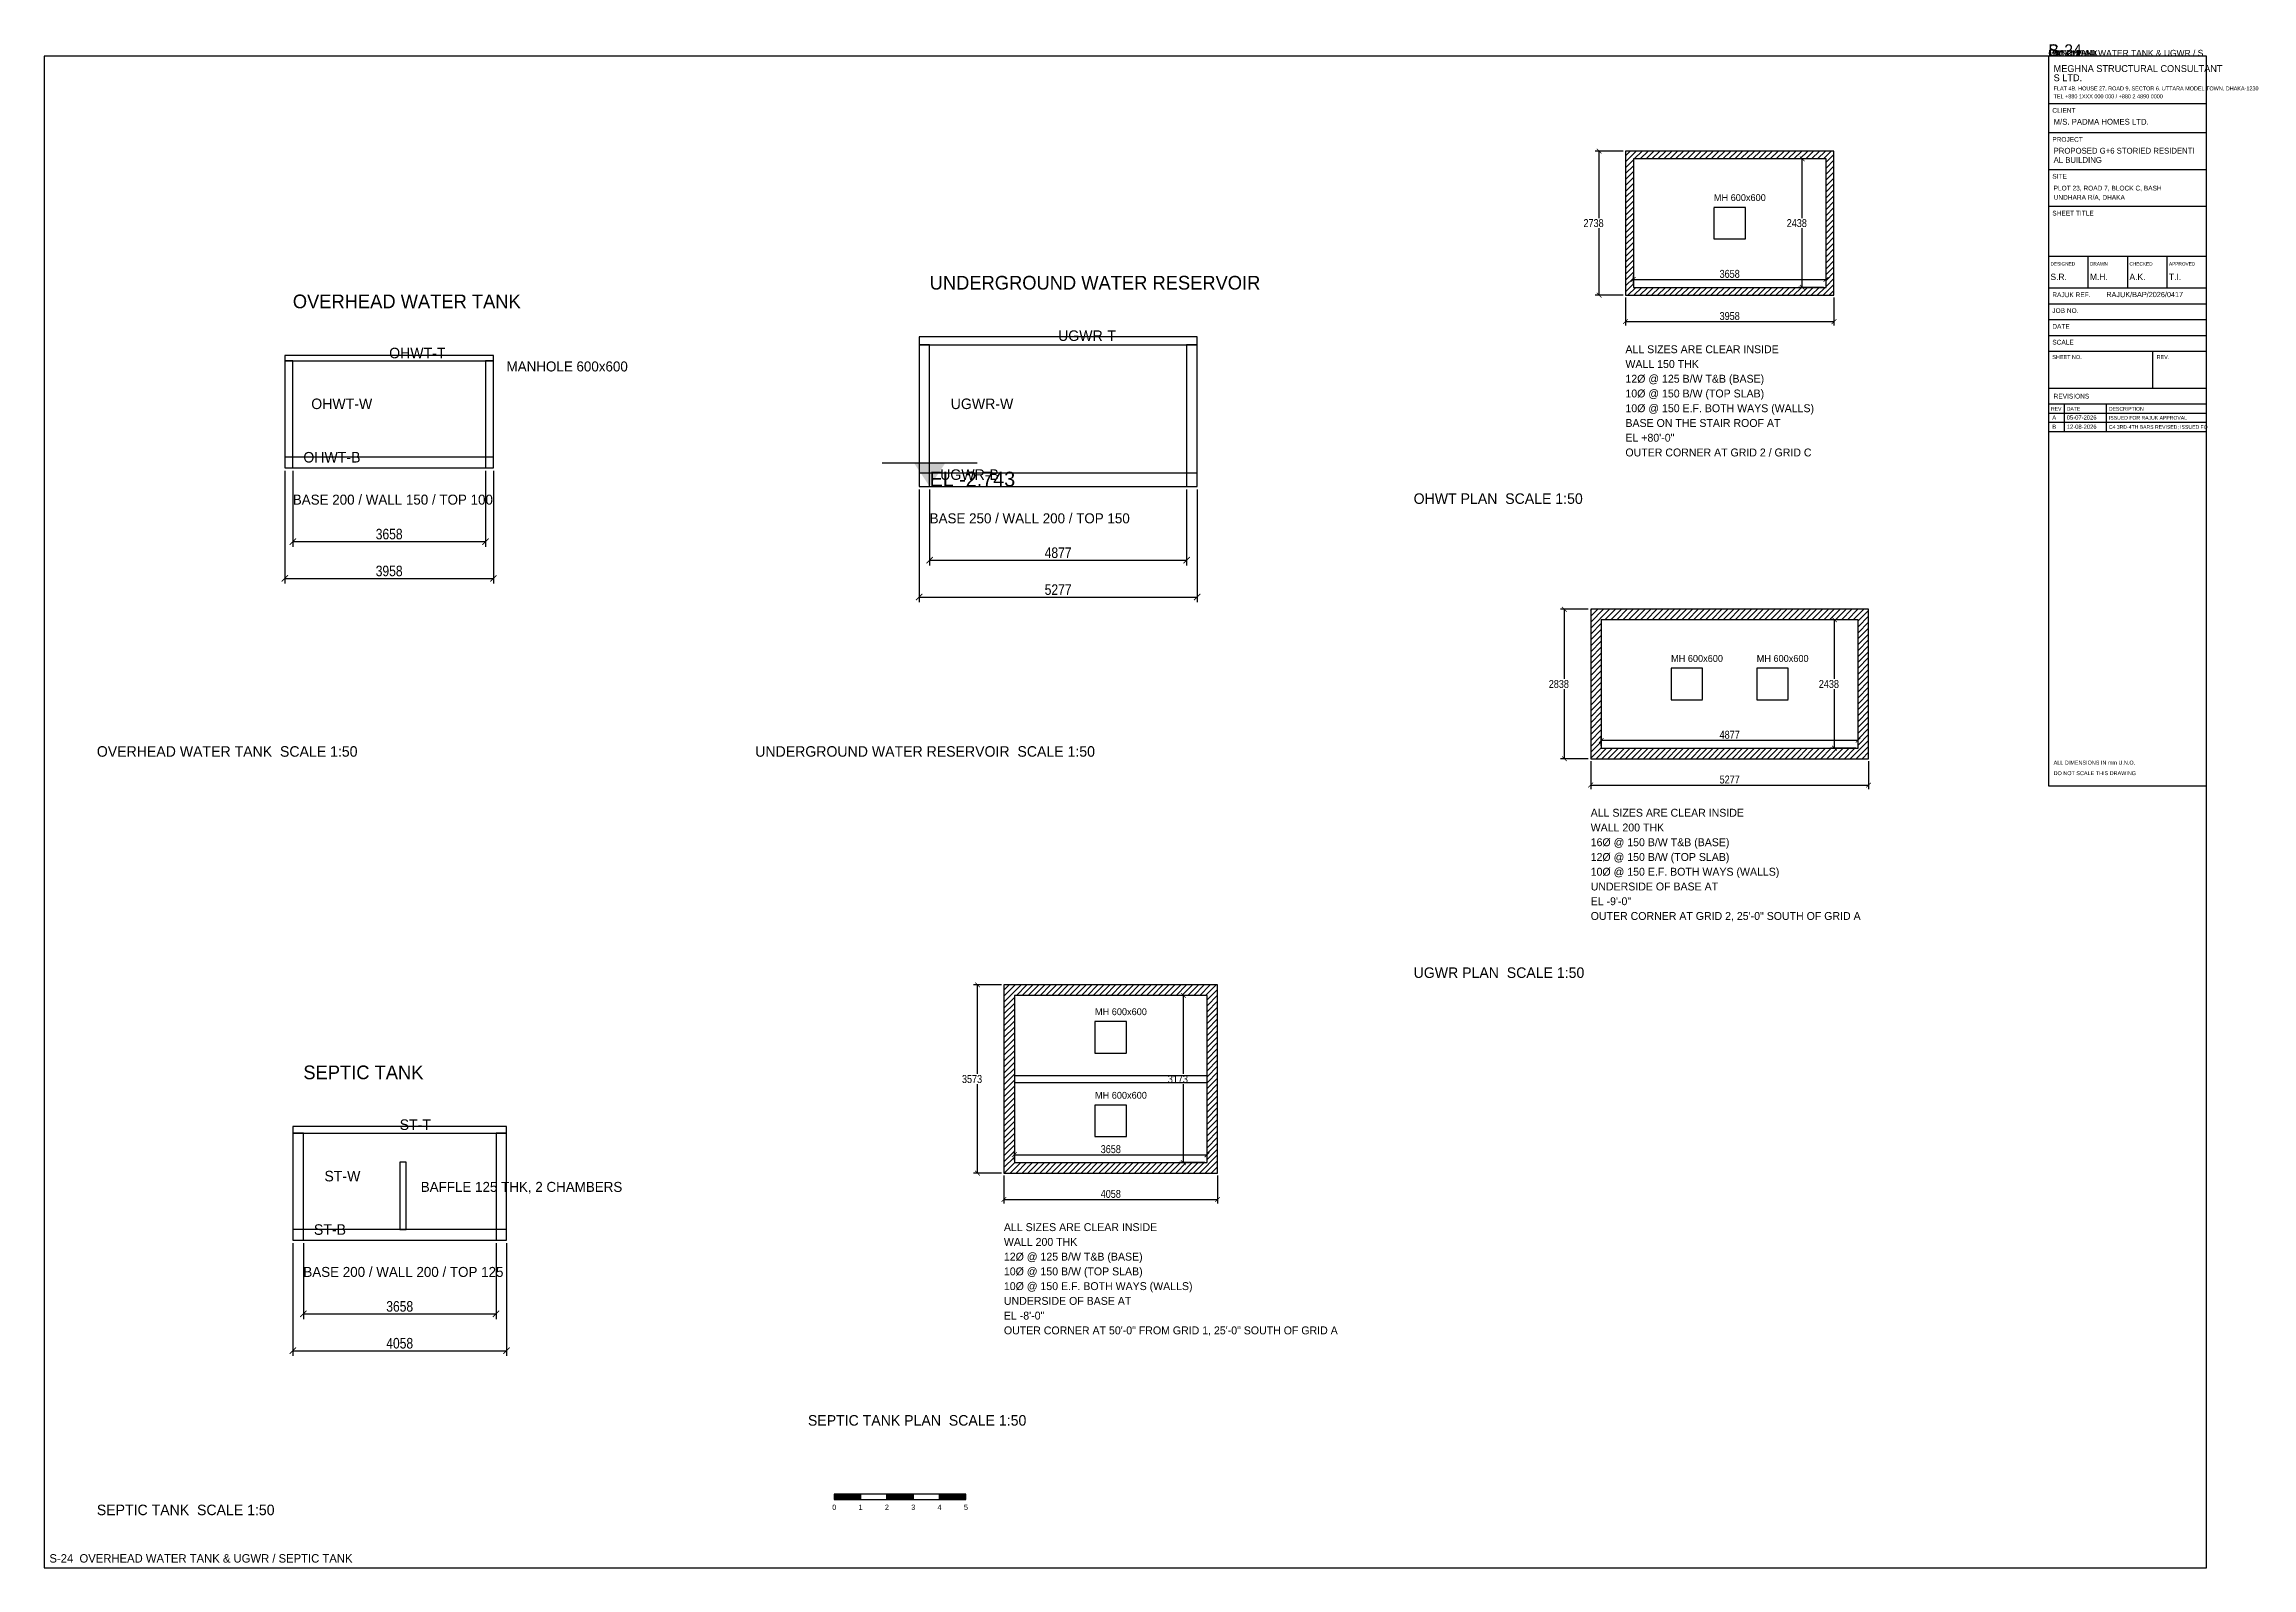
# Model space of a CAD drawing. Extents: x 1000 to 743527, y -207200 to 58857.
# Drawn here: x 1000 to 84827, y -207200 to -149343 of the extents above; entities that cross this region are included whole.
import ezdxf
from ezdxf.enums import TextEntityAlignment as Align

# ---------------------------------------------------------------- set-up
doc = ezdxf.new("R2010")
doc.units = 0
doc.linetypes.add('DASHED', pattern=[1.524, 1.27, -0.254])
for name, color, linetype in [('Dimension', 6, 'Continuous'), ('Foundation', 3, 'Continuous'), ('Hatch', 9, 'Continuous'), ('Sheet', 7, 'Continuous'), ('Slab', 5, 'Continuous'), ('Text-1', 7, 'Continuous'), ('Text-2', 7, 'Continuous'), ('TITLE', 7, 'Continuous'), ('Wall', 1, 'Continuous')]:
    doc.layers.add(name, color=color, linetype=linetype)
doc.styles.add('OpenSansCondensed-Light', font='OpenSansCondensed-Light.ttf')
doc.dimstyles.new('EZDXF', dxfattribs={"dimtxt": 0.25, "dimasz": 0.175, "dimexe": 0.375, "dimexo": 0.125, "dimgap": 0.1, "dimtad": 1, "dimlfac": 100, "dimzin": 12, "dimdsep": 46, "dimtxsty": 'OpenSansCondensed-Light', "dimblk": 'ARCHTICK', "dimcen": 2.5, "dimazin": 3, "dimtfac": 0.5, "dimtmove": 2, "dimatfit": 3})

# ---------------------------------------------------------------- blocks, each defined once
blk = doc.blocks.new('TITLE_BLOCK')
at = {"layer": 'TITLE'}
for p, q in [((0, -18), (60, -18)), ((0, -29), (60, -29)), ((0, -43), (60, -43)), ((0, -57), (60, -57)), ((0, -76), (60, -76)), ((0, -76), (0, -88)), ((15, -76), (15, -88)), ((30, -76), (30, -88)), ((45, -76), (45, -88)), ((0, -88), (60, -88)), ((0, -94), (60, -94)), ((0, -100), (60, -100)), ((0, -106), (60, -106)), ((0, -112), (60, -112)), ((39.6, -112), (39.6, -126)), ((0, -126), (60, -126)), ((0, -132), (60, -132)), ((0, -132), (60, -132)), ((6, -132), (6, -142.5)), ((22, -132), (22, -142.5)), ((0, -135.5), (60, -135.5)), ((0, -139), (60, -139)), ((0, -142.5), (60, -142.5))]:
    blk.add_line(p, q, dxfattribs=at)
blk.add_lwpolyline([(0, -277), (60, -277), (60, 0), (0, 0)], close=True, dxfattribs=at)
at = {"layer": 'Text-1'}
for tag, height in [('JOBNO', 2), ('SCALE', 2), ('SHEETTITLE', 2.4), ('SHEETTITLE2', 2.4), ('DATE', 2), ('SHEETNO', 4.5), ('REV', 4.5)]:
    blk.add_attdef(tag, (0, 0), '', height=height, dxfattribs=at)
at = {"layer": 'TITLE'}
for s, height, p in [('S LTD.', 2.6, (2, -9.5)), ('MEGHNA STRUCTURAL CONSULTANT', 2.6, (2, -6)), ('TEL +880 1XXX 000 000 / +880 2 4890 0000', 1.5, (2, -16)), ('FLAT 4B, HOUSE 27, ROAD 9, SECTOR 6, UTTARA MODEL TOWN, DHAKA-1230', 1.5, (2, -13)), ('CLIENT', 1.8, (1.5, -21.5)), ('M/S. PADMA HOMES LTD.', 2.2, (2, -26)), ('PROJECT', 1.8, (1.5, -32.5)), ('AL BUILDING', 2.2, (2, -40.5)), ('PROPOSED G+6 STORIED RESIDENTI', 2.2, (2, -37)), ('SITE', 1.8, (1.5, -46.5)), ('PLOT 23, ROAD 7, BLOCK C, BASH', 1.8, (2, -51)), ('SHEET TITLE', 1.8, (1.5, -60.5)), ('UNDHARA R/A, DHAKA', 1.8, (2, -54.5)), ('DESIGNED', 1.3, (0.8, -79.5)), ('S.R.', 2.4, (0.8, -85)), ('DRAWN', 1.3, (15.8, -79.5)), ('M.H.', 2.4, (15.8, -85)), ('A.K.', 2.4, (30.8, -85)), ('CHECKED', 1.3, (30.8, -79.5)), ('APPROVED', 1.3, (45.8, -79.5)), ('T.I.', 2.4, (45.8, -85)), ('RAJUK REF.', 1.8, (1.5, -91.5)), ('RAJUK/BAP/2026/0417', 2, (22, -91.5)), ('JOB NO.', 1.8, (1.5, -97.5)), ('SCALE', 1.8, (1.5, -109.5)), ('DATE', 1.8, (1.5, -103.5)), ('SHEET NO.', 1.5, (1.5, -115)), ('REV.', 1.5, (41.1, -115)), ('REV', 1.4, (1, -134.6)), ('REVISIONS', 1.8, (2, -130)), ('DATE', 1.4, (7, -134.6)), ('DESCRIPTION', 1.4, (23, -134.6)), ('ALL DIMENSIONS IN mm U.N.O.', 1.5, (2, -269)), ('DO NOT SCALE THIS DRAWING', 1.5, (2, -273))]:
    blk.add_text(s, height=height, dxfattribs=at).set_placement(p)
blk = doc.blocks.new('SCALE_BAR')
at = {"layer": 'Sheet'}
h = blk.add_hatch(color=7, dxfattribs=at)
h.dxf.hatch_style = 1
h.paths.add_polyline_path([(0, 0), (10, 0), (10, 2), (0, 2)])
h = blk.add_hatch(color=7, dxfattribs=at)
h.dxf.hatch_style = 1
h.paths.add_polyline_path([(20, 0), (30, 0), (30, 2), (20, 2)])
h = blk.add_hatch(color=7, dxfattribs=at)
h.dxf.hatch_style = 1
h.paths.add_polyline_path([(40, 0), (50, 0), (50, 2), (40, 2)])
for points in [[(0, 0), (10, 0), (10, 2), (0, 2)], [(10, 0), (20, 0), (20, 2), (10, 2)], [(20, 0), (30, 0), (30, 2), (20, 2)], [(30, 0), (40, 0), (40, 2), (30, 2)], [(40, 0), (50, 0), (50, 2), (40, 2)]]:
    blk.add_lwpolyline(points, close=True, dxfattribs=at)
for s, p in [('0', (0, -4)), ('1', (10, -4)), ('2', (20, -4)), ('3', (30, -4)), ('4', (40, -4)), ('5', (50, -4))]:
    blk.add_text(s, height=2, dxfattribs=at).set_placement(p, align=Align.CENTER)
at = {"layer": 'Text-1'}
blk.add_attdef('UNIT', (0, 0), '', height=2, dxfattribs=at)
blk = doc.blocks.new('_ARCHTICK')
at = {"color": 0, "linetype": 'BYBLOCK', "const_width": 0.15}
blk.add_lwpolyline([(-0.5, -0.5), (0.5, 0.5)], dxfattribs=at)
blk = doc.blocks.new('LEVEL_MARK')
at = {"layer": 'Text-1'}
blk.add_line((-900, 450), (900, 450), dxfattribs=at)
blk.add_solid([(0, 0), (-300, 450), (300, 450)], dxfattribs=at)
blk.add_attdef('LEVEL', (0, 0), '', height=280, dxfattribs=at)

msp = doc.modelspace()

# ---------------------------------------------------------------- hatches: boundary and pattern name
at = {"layer": 'Hatch'}
h = msp.add_hatch(dxfattribs=at)
h.set_pattern_fill('ANSI31', scale=50)
h.paths.add_polyline_path([(61042, -158878), (68958, -158878), (68958, -153402), (61042, -153402)])
h.paths.add_polyline_path([(61342, -158578), (68658, -158578), (68658, -153702), (61342, -153702)])
h = msp.add_hatch(dxfattribs=at)
h.set_pattern_fill('ANSI31', scale=50)
h.paths.add_polyline_path([(59723, -176478), (70277, -176478), (70277, -170802), (59723, -170802)])
h.paths.add_polyline_path([(60123, -176078), (69877, -176078), (69877, -171202), (60123, -171202)])
h = msp.add_hatch(dxfattribs=at)
h.set_pattern_fill('ANSI31', scale=50)
h.paths.add_polyline_path([(37442, -192213), (45558, -192213), (45558, -185067), (37442, -185067)])
h.paths.add_polyline_path([(37842, -191813), (45158, -191813), (45158, -185467), (37842, -185467)])

# ---------------------------------------------------------------- linework, layer by layer
at = {"layer": 'Foundation'}
for points in [[(10142, -165429), (18058, -165429), (18058, -165029), (10142, -165029)], [(34223, -166138), (44777, -166138), (44777, -165638), (34223, -165638)], [(10442, -194754), (18558, -194754), (18558, -194354), (10442, -194354)]]:
    msp.add_lwpolyline(points, close=True, dxfattribs=at)
at = {"layer": 'Sheet'}
msp.add_lwpolyline([(1000, -207200), (83100, -207200), (83100, -149800), (1000, -149800)], close=True, dxfattribs=at)
at = {"layer": 'Slab', "linetype": 'DASHED'}
for p, q in [((65600, -155540), (64400, -155540)), ((64400, -155540), (64400, -156740)), ((65600, -156740), (65600, -155540)), ((64400, -156740), (65600, -156740)), ((63974.3, -173040), (62774.3, -173040)), ((62774.3, -173040), (62774.3, -174240)), ((63974.3, -174240), (63974.3, -173040)), ((67225.7, -173040), (66025.7, -173040)), ((66025.7, -173040), (66025.7, -174240)), ((67225.7, -174240), (67225.7, -173040)), ((62774.3, -174240), (63974.3, -174240)), ((66025.7, -174240), (67225.7, -174240)), ((42100, -186453.5), (40900, -186453.5)), ((40900, -186453.5), (40900, -187653.5)), ((42100, -187653.5), (42100, -186453.5)), ((40900, -187653.5), (42100, -187653.5)), ((42100, -189626.5), (40900, -189626.5)), ((40900, -189626.5), (40900, -190826.5)), ((42100, -190826.5), (42100, -189626.5)), ((40900, -190826.5), (42100, -190826.5))]:
    msp.add_line(p, q, dxfattribs=at)
at = {"layer": 'Slab'}
for points in [[(34223, -160762), (44777, -160762), (44777, -160462), (34223, -160462)], [(10142, -161371), (18058, -161371), (18058, -161171), (10142, -161171)], [(10442, -190696), (18558, -190696), (18558, -190446), (10442, -190446)]]:
    msp.add_lwpolyline(points, close=True, dxfattribs=at)
at = {"layer": 'Wall'}
for points in [[(61042, -158878), (68958, -158878), (68958, -153402), (61042, -153402)], [(61342, -158578), (68658, -158578), (68658, -153702), (61342, -153702)], [(34223, -166138), (34623, -166138), (34623, -160762), (34223, -160762)], [(44377, -166138), (44777, -166138), (44777, -160762), (44377, -160762)], [(10142, -165429), (10442, -165429), (10442, -161371), (10142, -161371)], [(17758, -165429), (18058, -165429), (18058, -161371), (17758, -161371)], [(59723, -176478), (70277, -176478), (70277, -170802), (59723, -170802)], [(60123, -176078), (69877, -176078), (69877, -171202), (60123, -171202)], [(37442, -192213), (45558, -192213), (45558, -185067), (37442, -185067)], [(37842, -191813), (45158, -191813), (45158, -185467), (37842, -185467)], [(37842, -188765), (45158, -188765), (45158, -188515), (37842, -188515)], [(10442, -194754), (10842, -194754), (10842, -190696), (10442, -190696)], [(18158, -194754), (18558, -194754), (18558, -190696), (18158, -190696)], [(14500, -194354), (14750, -194354), (14750, -191793.4), (14500, -191793.4)]]:
    msp.add_lwpolyline(points, close=True, dxfattribs=at)

# ---------------------------------------------------------------- block references
at = {"layer": 'Sheet', "xscale": 100, "yscale": 100}
msp.add_blockref('SCALE_BAR', (31000, -204600), dxfattribs=at).add_auto_attribs({'UNIT': 'm'})
at = {"layer": 'Text-1', "xscale": 2, "yscale": 2}
msp.add_blockref('LEVEL_MARK', (34623, -166138), dxfattribs=at).add_auto_attribs({'LEVEL': 'EL -2.743'})
at = {"layer": 'TITLE', "xscale": 100, "yscale": 100}
msp.add_blockref('TITLE_BLOCK', (77100, -149800), dxfattribs=at).add_auto_attribs({'SHEETTITLE': 'OVERHEAD WATER TANK & UGWR / S', 'SHEETTITLE2': 'EPTIC TANK', 'JOBNO': 'MSC-2026-041', 'DATE': '12-08-2026', 'SCALE': '1:50', 'SHEETNO': 'S-24', 'REV': 'B'})

# ---------------------------------------------------------------- texts
at = {"layer": 'Sheet'}
for s, height, p in [('OHWT PLAN  SCALE 1:50', 400, (53000, -166800)), ('OVERHEAD WATER TANK  SCALE 1:50', 400, (3000, -176400)), ('UNDERGROUND WATER RESERVOIR  SCALE 1:50', 400, (28000, -176400)), ('UGWR PLAN  SCALE 1:50', 400, (53000, -184800)), ('SEPTIC TANK PLAN  SCALE 1:50', 400, (30000, -201800)), ('SEPTIC TANK  SCALE 1:50', 400, (3000, -205200)), ('S-24  OVERHEAD WATER TANK & UGWR / SEPTIC TANK', 320, (1200, -207000))]:
    msp.add_text(s, height=height, dxfattribs=at).set_placement(p)
at = {"layer": 'Text-1'}
for s, height, p in [('UNDERGROUND WATER RESERVOIR', 520, (34623, -158662)), ('OVERHEAD WATER TANK', 520, (10442, -159371)), ('OHWT-T', 400, (14100, -161271)), ('UGWR-T', 400, (39500, -160612)), ('OHWT-W', 400, (11142, -163200)), ('UGWR-W', 400, (35423, -163200)), ('OHWT-B', 400, (10842, -165229)), ('UGWR-B', 400, (35023, -165888)), ('SEPTIC TANK', 520, (10842, -188646)), ('ST-T', 400, (14500, -190571)), ('ST-W', 400, (11642, -192525)), ('ST-B', 400, (11242, -194554))]:
    msp.add_text(s, height=height, dxfattribs=at).set_placement(p)
at = {"layer": 'Text-2'}
for s, height, p in [('MH 600x600', 260, (64400, -155300)), ('ALL SIZES ARE CLEAR INSIDE', 300, (61042, -161078)), ('MANHOLE 600x600', 380, (18558, -161771)), ('WALL 150 THK', 300, (61042, -161638)), ('12%%C @ 125 B/W T&B (BASE)', 300, (61042, -162198)), ('10%%C @ 150 B/W (TOP SLAB)', 300, (61042, -162758)), ('10%%C @ 150 E.F. BOTH WAYS (WALLS)', 300, (61042, -163318)), ('BASE ON THE STAIR ROOF AT', 300, (61042, -163878)), ('EL +80\'-0"', 300, (61042, -164438)), ('OUTER CORNER AT GRID 2 / GRID C', 300, (61042, -164998)), ('BASE 200 / WALL 150 / TOP 100', 380, (10442, -166829)), ('BASE 250 / WALL 200 / TOP 150', 380, (34623, -167538)), ('MH 600x600', 260, (62774.3, -172800)), ('MH 600x600', 260, (66025.7, -172800)), ('ALL SIZES ARE CLEAR INSIDE', 300, (59723, -178678)), ('WALL 200 THK', 300, (59723, -179238)), ('16%%C @ 150 B/W T&B (BASE)', 300, (59723, -179798)), ('12%%C @ 150 B/W (TOP SLAB)', 300, (59723, -180358)), ('10%%C @ 150 E.F. BOTH WAYS (WALLS)', 300, (59723, -180918)), ('UNDERSIDE OF BASE AT', 300, (59723, -181478)), ('EL -9\'-0"', 300, (59723, -182038)), ('OUTER CORNER AT GRID 2, 25\'-0" SOUTH OF GRID A', 300, (59723, -182598)), ('MH 600x600', 260, (40900, -186213.5)), ('MH 600x600', 260, (40900, -189386.5)), ('BAFFLE 125 THK, 2 CHAMBERS', 380, (15300, -192925)), ('ALL SIZES ARE CLEAR INSIDE', 300, (37442, -194413)), ('WALL 200 THK', 300, (37442, -194973)), ('12%%C @ 125 B/W T&B (BASE)', 300, (37442, -195533)), ('BASE 200 / WALL 200 / TOP 125', 380, (10842, -196154)), ('10%%C @ 150 B/W (TOP SLAB)', 300, (37442, -196093)), ('10%%C @ 150 E.F. BOTH WAYS (WALLS)', 300, (37442, -196653)), ('UNDERSIDE OF BASE AT', 300, (37442, -197213)), ('EL -8\'-0"', 300, (37442, -197773)), ('OUTER CORNER AT 50\'-0" FROM GRID 1, 25\'-0" SOUTH OF GRID A', 300, (37442, -198333))]:
    msp.add_text(s, height=height, dxfattribs=at).set_placement(p)
at = {"layer": 'TITLE'}
for s, height, p in [('A', 160, (77250, -163600)), ('05-07-2026', 160, (77800, -163600)), ('ISSUED FOR RAJUK APPROVAL', 140, (79400, -163600)), ('B', 160, (77250, -163950)), ('12-08-2026', 160, (77800, -163950)), ('C4 3RD-4TH BARS REVISED; ISSUED FO', 140, (79400, -163950))]:
    msp.add_text(s, height=height, dxfattribs=at).set_placement(p)

# ---------------------------------------------------------------- dimensions: what is measured, and where the dimension line sits
at = {"layer": 'Dimension'}
for base, p1, p2 in [((60042, -158878), (61042, -158878), (61042, -153402)), ((67758, -158578), (68658, -158578), (68658, -153702)), ((58723, -176478), (59723, -176478), (59723, -170802)), ((68977, -176078), (69877, -176078), (69877, -171202)), ((36442, -192213), (37442, -192213), (37442, -185067)), ((44258, -191813), (45158, -191813), (45158, -185467))]:
    msp.add_linear_dim(base=base, p1=p1, p2=p2, angle=90, dimstyle='EZDXF', override={"dimtxt": 300, "dimasz": 180, "dimexe": 150, "dimexo": 90, "dimgap": 60, "dimtad": 1, "dimtih": 1, "dimtoh": 1, "dimdec": 0, "dimlfac": 0.5}, dxfattribs=at).render()
for base, p1, p2, override in [((61342, -158278), (61342, -158578), (68658, -158578), {"dimtxt": 300, "dimasz": 180, "dimexe": 150, "dimexo": 90, "dimgap": 60, "dimtad": 1, "dimtih": 1, "dimtoh": 1, "dimdec": 0, "dimlfac": 0.5}), ((61042, -159878), (61042, -158878), (68958, -158878), {"dimtxt": 300, "dimasz": 180, "dimexe": 150, "dimexo": 90, "dimgap": 60, "dimtad": 1, "dimtih": 1, "dimtoh": 1, "dimdec": 0, "dimlfac": 0.5}), ((10142, -169629), (10142, -165429), (18058, -165429), {"dimtxt": 400, "dimasz": 240, "dimexe": 200, "dimexo": 120, "dimgap": 80, "dimtad": 1, "dimtih": 1, "dimtoh": 1, "dimdec": 0, "dimlfac": 0.5}), ((10442, -168229), (10442, -165429), (17758, -165429), {"dimtxt": 400, "dimasz": 240, "dimexe": 200, "dimexo": 120, "dimgap": 80, "dimtad": 1, "dimtih": 1, "dimtoh": 1, "dimdec": 0, "dimlfac": 0.5}), ((34223, -170338), (34223, -166138), (44777, -166138), {"dimtxt": 400, "dimasz": 240, "dimexe": 200, "dimexo": 120, "dimgap": 80, "dimtad": 1, "dimtih": 1, "dimtoh": 1, "dimdec": 0, "dimlfac": 0.5}), ((34623, -168938), (34623, -166138), (44377, -166138), {"dimtxt": 400, "dimasz": 240, "dimexe": 200, "dimexo": 120, "dimgap": 80, "dimtad": 1, "dimtih": 1, "dimtoh": 1, "dimdec": 0, "dimlfac": 0.5}), ((60123, -175778), (60123, -176078), (69877, -176078), {"dimtxt": 300, "dimasz": 180, "dimexe": 150, "dimexo": 90, "dimgap": 60, "dimtad": 1, "dimtih": 1, "dimtoh": 1, "dimdec": 0, "dimlfac": 0.5}), ((59723, -177478), (59723, -176478), (70277, -176478), {"dimtxt": 300, "dimasz": 180, "dimexe": 150, "dimexo": 90, "dimgap": 60, "dimtad": 1, "dimtih": 1, "dimtoh": 1, "dimdec": 0, "dimlfac": 0.5}), ((37842, -191513), (37842, -191813), (45158, -191813), {"dimtxt": 300, "dimasz": 180, "dimexe": 150, "dimexo": 90, "dimgap": 60, "dimtad": 1, "dimtih": 1, "dimtoh": 1, "dimdec": 0, "dimlfac": 0.5}), ((37442, -193213), (37442, -192213), (45558, -192213), {"dimtxt": 300, "dimasz": 180, "dimexe": 150, "dimexo": 90, "dimgap": 60, "dimtad": 1, "dimtih": 1, "dimtoh": 1, "dimdec": 0, "dimlfac": 0.5}), ((10442, -198954), (10442, -194754), (18558, -194754), {"dimtxt": 400, "dimasz": 240, "dimexe": 200, "dimexo": 120, "dimgap": 80, "dimtad": 1, "dimtih": 1, "dimtoh": 1, "dimdec": 0, "dimlfac": 0.5}), ((10842, -197554), (10842, -194754), (18158, -194754), {"dimtxt": 400, "dimasz": 240, "dimexe": 200, "dimexo": 120, "dimgap": 80, "dimtad": 1, "dimtih": 1, "dimtoh": 1, "dimdec": 0, "dimlfac": 0.5})]:
    msp.add_linear_dim(base=base, p1=p1, p2=p2, dimstyle='EZDXF', override=override, dxfattribs=at).render()

doc.saveas('drawing.dxf')
